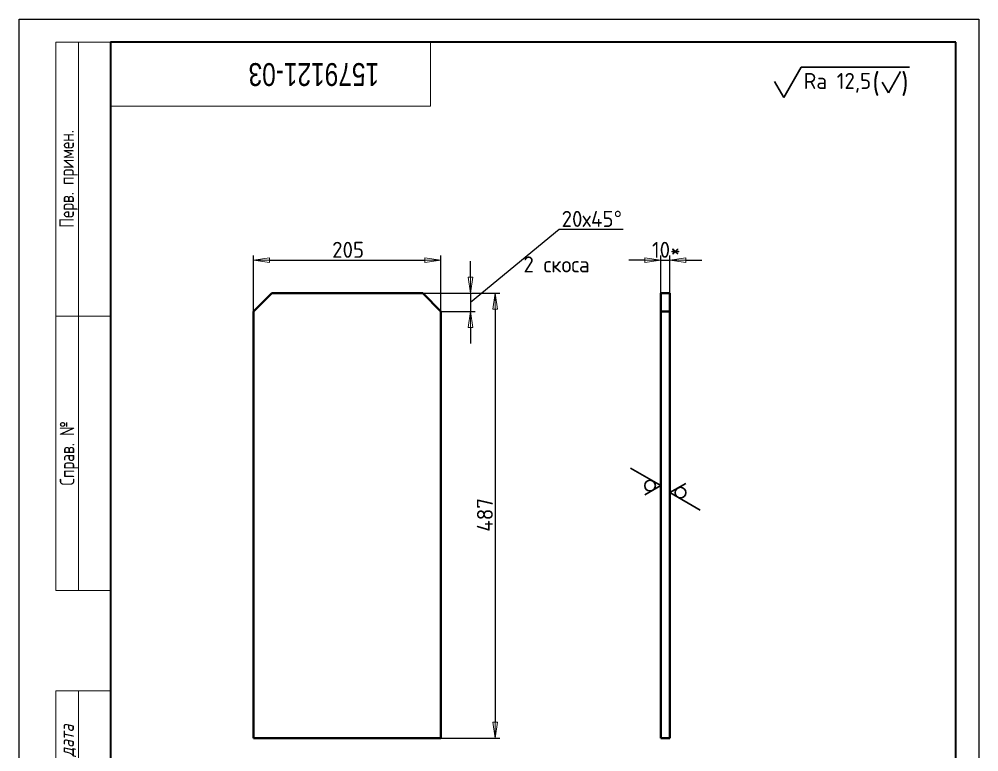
# Model space of a CAD drawing. Header units: millimetres. Extents: x 0 to 4252, y 0 to 1485.
# Drawn here: x 0 to 1050, y 683 to 1485 of the extents above; entities that cross this region are included whole.
import ezdxf
from ezdxf.enums import TextEntityAlignment as Align

# ---------------------------------------------------------------- set-up
doc = ezdxf.new("R2018")
doc.units = ezdxf.units.MM
doc.header["$LTSCALE"] = 5
for name, color, linetype, lineweight in [('Видимый контур (ГОСТ)', 4, 'Continuous', 40), ('Кромка (ГОСТ)', 7, 'Continuous', 35), ('Обозначение (ГОСТ)', 3, 'Continuous', 18), ('Размер (ГОСТ)', 3, 'Continuous', 15), ('Эскизная геометрия (ГОСТ)', 3, 'Continuous', 18)]:
    doc.layers.add(name, color=color, linetype=linetype, lineweight=lineweight)
doc.styles.add('Альтернативный текст (ГОСТ)', font='', dxfattribs={"width": 0.8})
doc.styles.add('Обычный текст (ГОСТ)', font='GOST Common.ttf')
doc.styles.add('Стиль текста110', font='GOST Common Italic.ttf', dxfattribs={"width": 0.8})
doc.styles.add('Стиль текста112', font='GOST Common Italic.ttf', dxfattribs={"width": 0.8})
doc.styles.get('Альтернативный текст (ГОСТ)').set_extended_font_data('Arial', italic=True)
doc.dimstyles.new('Обычный (ГОСТ)', dxfattribs={"dimscale": 5, "dimtxt": 3.5, "dimasz": 3.5, "dimexe": 1, "dimexo": 0, "dimgap": 0.5, "dimtad": 1, "dimrnd": 1e-08, "dimtxsty": 'Обычный текст (ГОСТ)', "dimblk": 'Filled-1', "dimcen": 0.09, "dimdle": 15, "dimclrd": 256, "dimclre": 256, "dimclrt": 256, "dimazin": 2, "dimtfac": 0.714286, "dimtdec": 3, "dimtmove": 0, "dimatfit": 3, "dimfxl": 1, "dimtolj": 1, "dimlwd": 25, "dimlwe": 25, "dimarcsym": 0})

# ---------------------------------------------------------------- blocks, each defined once
blk = doc.blocks.new('ГОСТ - Доп. графы 1')
at = {"layer": 'Эскизная геометрия (ГОСТ)'}
for p, q in [((-12, 0), (-12, 145)), ((-12, 145), (0, 145)), ((-7, 145), (-7, 0)), ((-12, 110), (-7, 110)), ((-7, 110), (0, 110)), ((-12, 85), (-7, 85)), ((-7, 85), (0, 85)), ((-12, 60), (-7, 60)), ((-7, 60), (0, 60)), ((-12, 25), (-7, 25)), ((-7, 25), (0, 25)), ((0, 0), (-12, 0))]:
    blk.add_line(p, q, dxfattribs=at)
at = {"layer": 'Обозначение (ГОСТ)', "char_height": 3.17, "attachment_point": 5, "rotation": 90, "style": 'Альтернативный текст (ГОСТ)'}
for s, insert, width in [('\\fGOST Common|b0|i1;\\H3.1700;Подп. и дата', (-9.37, 127.41), 34.7679), ('\\fGOST Common|b0|i1;\\H3.1700;Инв. № дубл.', (-8.95, 97.55), 24.8438), ('\\fGOST Common|b0|i1;\\H3.1700;Взам. инв. №', (-9.58, 72.53), 24.8669), ('\\fGOST Common|b0|i1;\\H3.1700;Подп. и дата', (-9.5, 42.47), 35.1486), ('\\fGOST Common|b0|i1;\\H3.1700;Инв. № подл.', (-9.5, 12.41), 24.9618)]:
    blk.add_mtext(s, dxfattribs=dict(at, insert=insert, width=width))
at = {"layer": 'Обозначение (ГОСТ)', "style": 'Стиль текста112', "width": 0.8}
for tag, p in [('Подп._и_дата_2', (-3.53, 127.51)), ('Инв._номер_дубликата', (-3.41, 97.47)), ('Взамен_инв._номера', (-3.46, 72.53)), ('Подп._и_дата_1', (-3.42, 42.35)), ('ИНВЕНТАРНЫЙ_НОМЕР', (-3.33, 12.68))]:
    blk.add_attdef(tag, text='', height=3.17, rotation=90, dxfattribs=at).set_placement(p, align=Align.MIDDLE_CENTER)
blk = doc.blocks.new('ГОСТ - Доп. графы 2')
at = {"layer": 'Эскизная геометрия (ГОСТ)'}
for p, q in [((-12, 0), (-12, 120)), ((-12, 120), (0, 120)), ((-7, 0), (-7, 120)), ((-12, 60), (0, 60)), ((0, 0), (-12, 0))]:
    blk.add_line(p, q, dxfattribs=at)
at = {"layer": 'Обозначение (ГОСТ)', "char_height": 3.17, "attachment_point": 5, "rotation": 90, "style": 'Альтернативный текст (ГОСТ)'}
for s, insert, width in [('\\fGOST Common|b0|i0;\\H3.1700;Перв. примен.', (-9.19, 90.05), 60.0143), ('\\fGOST Common|b0|i0;\\H3.1700;Справ. №', (-9.1, 30), 59.9357)]:
    blk.add_mtext(s, dxfattribs=dict(at, insert=insert, width=width))
at = {"layer": 'Обозначение (ГОСТ)', "style": 'Стиль текста112', "width": 0.8}
for tag, p in [('Первичная_применяемость', (-3.65, 90.03)), ('Справочный_номер', (-3.55, 30.02))]:
    blk.add_attdef(tag, text='', height=3.17, rotation=90, dxfattribs=at).set_placement(p, align=Align.MIDDLE_CENTER)
blk = doc.blocks.new('ГОСТ - Доп. графы 3')
at = {"layer": 'Эскизная геометрия (ГОСТ)'}
for p, q in [((0, 0), (70, 0)), ((70, 0), (70, -14)), ((70, -14), (0, -14))]:
    blk.add_line(p, q, dxfattribs=at)
at = {"layer": 'Обозначение (ГОСТ)', "style": 'Стиль текста110', "width": 0.8}
blk.add_attdef('ОБОЗНАЧЕНИЕ', text='', height=5, rotation=180, dxfattribs=at).set_placement((43.17, -4.53), align=Align.MIDDLE_CENTER)
blk = doc.blocks.new('Рамки ГОСТ_ граница 297x210')
at = {"layer": 'Кромка (ГОСТ)', "lineweight": 25}
for p, q in [((0, 0), (0, 297)), ((0, 297), (210, 297)), ((210, 297), (210, 0))]:
    blk.add_line(p, q, dxfattribs=at)
at = {"layer": 'Кромка (ГОСТ)'}
for p, q in [((205, 292), (20, 292)), ((20, 292), (20, 5)), ((205, 5), (205, 292))]:
    blk.add_line(p, q, dxfattribs=at)
blk = doc.blocks.new('Filled-1')
at = {"color": 0}
for p, q in [((0, 0), (-1, 0.143)), ((-1, 0.143), (-1, -0.143)), ((-1, 0), (0, 0)), ((-1, -0.143), (0, 0))]:
    blk.add_line(p, q, dxfattribs=at)
at = {"color": 0, "flags": 128}
blk.add_lwpolyline([(-1, -0.143), (0, 0), (-1, 0.143), (-1, -0.143)], dxfattribs=at)
at = {"color": 0}
blk.add_solid([(-1, -0.143), (0, 0), (-1, 0.143), (-1, -0.143)], dxfattribs=at)
blk = doc.blocks.new('*D10')
at = {"layer": 'Defpoints', "color": 0, "linetype": 'Continuous', "transparency": 16777216}
for p in [(461.5, 1221.4), (256.5, 1165.2), (461.5, 1165.2)]:
    blk.add_point(p, dxfattribs=at)
at = {"layer": 'Размер (ГОСТ)', "linetype": 'Continuous', "lineweight": 25, "transparency": 16777216}
for p, q in [((256.5, 1165.2), (256.5, 1226.4)), ((274, 1221.4), (444, 1221.4)), ((461.5, 1165.2), (461.5, 1226.4))]:
    blk.add_line(p, q, dxfattribs=at)
at = {"layer": 'Размер (ГОСТ)', "linetype": 'Continuous', "lineweight": 25, "transparency": 16777216, "xscale": 17.5, "yscale": 17.5, "zscale": 17.5, "rotation": 180}
blk.add_blockref('Filled-1', (256.5, 1221.4), dxfattribs=at)
at = {"layer": 'Размер (ГОСТ)', "linetype": 'Continuous', "lineweight": 25, "transparency": 16777216, "xscale": 17.5, "yscale": 17.5, "zscale": 17.5}
blk.add_blockref('Filled-1', (461.5, 1221.4), dxfattribs=at)
at = {"layer": 'Размер (ГОСТ)', "linetype": 'Continuous', "lineweight": 25, "transparency": 16777216, "insert": (342.4, 1241.4), "char_height": 17.5, "attachment_point": 1, "style": 'Обычный текст (ГОСТ)'}
blk.add_mtext('\\A1;205', dxfattribs=at)
blk = doc.blocks.new('*D11')
at = {"layer": 'Defpoints', "color": 0, "linetype": 'Continuous', "transparency": 16777216}
for p in [(441.5, 1185.2), (461.5, 698.2), (520.8, 698.2)]:
    blk.add_point(p, dxfattribs=at)
at = {"layer": 'Размер (ГОСТ)', "linetype": 'Continuous', "lineweight": 25, "transparency": 16777216}
for p, q in [((441.5, 1185.2), (525.8, 1185.2)), ((520.8, 1167.7), (520.8, 715.7)), ((461.5, 698.2), (525.8, 698.2))]:
    blk.add_line(p, q, dxfattribs=at)
at = {"layer": 'Размер (ГОСТ)', "linetype": 'Continuous', "lineweight": 25, "transparency": 16777216, "xscale": 17.5, "yscale": 17.5, "zscale": 17.5}
for p, rotation in [((520.8, 1185.2), 90), ((520.8, 698.2), 270)]:
    blk.add_blockref('Filled-1', p, dxfattribs=dict(at, rotation=rotation))
at = {"layer": 'Размер (ГОСТ)', "linetype": 'Continuous', "lineweight": 25, "transparency": 16777216, "insert": (500.8, 924.2), "char_height": 17.5, "attachment_point": 1, "rotation": 90, "style": 'Обычный текст (ГОСТ)'}
blk.add_mtext('\\A1;487', dxfattribs=at)
blk = doc.blocks.new('*D12')
at = {"layer": 'Defpoints', "color": 0, "linetype": 'Continuous', "transparency": 16777216}
for p in [(441.5, 1185.2), (461.5, 1165.2), (493.8, 1165.2)]:
    blk.add_point(p, dxfattribs=at)
at = {"layer": 'Размер (ГОСТ)', "linetype": 'Continuous', "lineweight": 25, "transparency": 16777216}
for p, q in [((493.8, 1175.2), (591, 1255.2)), ((591, 1255.2), (660.9, 1255.2)), ((493.8, 1202.7), (493.8, 1220.2)), ((441.5, 1185.2), (498.8, 1185.2)), ((493.8, 1185.2), (493.8, 1165.2)), ((493.8, 1185.2), (493.8, 1165.2)), ((461.5, 1165.2), (498.8, 1165.2)), ((493.8, 1147.7), (493.8, 1130.2))]:
    blk.add_line(p, q, dxfattribs=at)
at = {"layer": 'Размер (ГОСТ)', "linetype": 'Continuous', "lineweight": 25, "transparency": 16777216, "xscale": 17.5, "yscale": 17.5, "zscale": 17.5}
for p, rotation in [((493.8, 1185.2), 270), ((493.8, 1165.2), 90)]:
    blk.add_blockref('Filled-1', p, dxfattribs=dict(at, rotation=rotation))
at = {"layer": 'Размер (ГОСТ)', "linetype": 'Continuous', "lineweight": 25, "transparency": 16777216, "insert": (593.5, 1275.2), "char_height": 17.5, "attachment_point": 1, "style": 'Обычный текст (ГОСТ)'}
blk.add_mtext('\\A1;\\fGOST Common|b0|i0;\\H17.5000;20х45\\fAIGDT|b0|i0;\\H17.5000;~', dxfattribs=at)
blk = doc.blocks.new('Обозначение шероховатости_1')
at = {"layer": 'Эскизная геометрия (ГОСТ)', "lineweight": 30}
for p, q in [((0, 0), (1.097, 1.9)), ((-0.577, 1), (0, 0))]:
    blk.add_line(p, q, dxfattribs=at)
blk.add_circle((0, 0.667), 0.333, dxfattribs=at)
blk = doc.blocks.new('Обозначение шероховатости_2')
at = {"layer": 'Эскизная геометрия (ГОСТ)', "lineweight": 30}
for p, q in [((0, 0), (1.097, 1.9)), ((-0.577, 1), (0, 0))]:
    blk.add_line(p, q, dxfattribs=at)
blk.add_circle((0, 0.667), 0.333, dxfattribs=at)
blk = doc.blocks.new('*D13')
at = {"layer": 'Defpoints', "color": 0, "linetype": 'Continuous', "transparency": 16777216}
for p in [(712, 1221.4), (702, 1185.2), (712, 1185.2)]:
    blk.add_point(p, dxfattribs=at)
at = {"layer": 'Размер (ГОСТ)', "linetype": 'Continuous', "lineweight": 25, "transparency": 16777216}
for p, q in [((684.5, 1221.4), (667, 1221.4)), ((702, 1185.2), (702, 1226.4)), ((702, 1221.4), (712, 1221.4)), ((712, 1185.2), (712, 1226.4)), ((729.5, 1221.4), (747, 1221.4))]:
    blk.add_line(p, q, dxfattribs=at)
at = {"layer": 'Размер (ГОСТ)', "linetype": 'Continuous', "lineweight": 25, "transparency": 16777216, "xscale": 17.5, "yscale": 17.5, "zscale": 17.5}
blk.add_blockref('Filled-1', (702, 1221.4), dxfattribs=at)
at = {"layer": 'Размер (ГОСТ)', "linetype": 'Continuous', "lineweight": 25, "transparency": 16777216, "xscale": 17.5, "yscale": 17.5, "zscale": 17.5, "rotation": 180}
blk.add_blockref('Filled-1', (712, 1221.4), dxfattribs=at)
at = {"layer": 'Размер (ГОСТ)', "linetype": 'Continuous', "lineweight": 25, "transparency": 16777216, "insert": (692.4, 1241.4), "char_height": 17.5, "attachment_point": 1, "style": 'Обычный текст (ГОСТ)'}
blk.add_mtext('\\A1;\\fGOST Common|b0|i0;\\H17.5000;10*', dxfattribs=at)
blk = doc.blocks.new('Обозначение шероховатости_3')
at = {"layer": 'Эскизная геометрия (ГОСТ)', "lineweight": 30}
for p, q in [((0, 0), (1.097, 1.9)), ((1.097, 1.9), (7.864, 1.9)), ((6.543, 0.3), (7.313, 1.633)), ((-0.577, 1), (0, 0)), ((6.158, 0.967), (6.543, 0.3))]:
    blk.add_line(p, q, dxfattribs=at)
at = {"layer": 'Обозначение (ГОСТ)', "attachment_point": 7, "style": 'Обычный текст (ГОСТ)'}
for s, insert, char_height in [('\\A1;\\fGOST Common|b0|i0;\\H1.0000;Ra 12,5', (1.251, 0.3), 1), ('\\A1;\\fGOST Common|b0|i0;\\H1.3000;(', (5.543, 0.1), 1.3), ('\\A1;\\fGOST Common|b0|i0;\\H1.3000;)', (7.343, 0.1), 1.3)]:
    blk.add_mtext(s, dxfattribs=dict(at, insert=insert, char_height=char_height))

msp = doc.modelspace()

# ---------------------------------------------------------------- linework, layer by layer
at = {"layer": 'Видимый контур (ГОСТ)'}
for p, q in [((256.496, 1165.204), (276.496, 1185.204)), ((441.496, 1185.204), (276.496, 1185.204)), ((441.496, 1185.204), (461.496, 1165.204)), ((701.973, 1185.204), (701.973, 1165.204)), ((711.973, 1185.204), (701.973, 1185.204)), ((711.973, 1165.204), (711.973, 1185.204)), ((256.496, 1165.204), (256.496, 698.204)), ((461.496, 698.204), (461.496, 1165.204)), ((701.973, 1165.204), (711.973, 1165.204)), ((701.973, 698.204), (701.973, 1165.204)), ((711.973, 1165.204), (711.973, 698.204)), ((256.496, 698.204), (461.496, 698.204)), ((711.973, 698.204), (701.973, 698.204))]:
    msp.add_line(p, q, dxfattribs=at)

# ---------------------------------------------------------------- block references
for name, p, xscale, yscale, zscale in [('Рамки ГОСТ_ граница 297x210', (0, 0), 5, 5, 5), ('Обозначение шероховатости_3', (836.513, 1399.323), 17.49999970197678, 17.49999970197678, 17.49999970197678)]:
    msp.add_blockref(name, p, dxfattribs=dict(xscale=xscale, yscale=yscale, zscale=zscale))
ref = msp.add_blockref('ГОСТ - Доп. графы 2', (100, 860), dxfattribs=dict(xscale=5, yscale=5, zscale=5))
lines = msp.add_mtext('\\W0.8000;', dxfattribs={"layer": 'Обозначение (ГОСТ)', "insert": (82.244, 1010.083), "char_height": 15.85, "width": 299.03149, "attachment_point": 5, "rotation": 90, "style": 'Стиль текста112'})
ref.add_attrib('Справочный_номер', '', (82.244, 1010.083)).embed_mtext(lines)
lines = msp.add_mtext('\\W0.8000;', dxfattribs={"layer": 'Обозначение (ГОСТ)', "insert": (81.747, 1310.137), "char_height": 15.85, "width": 299.02241, "attachment_point": 5, "rotation": 90, "style": 'Стиль текста112'})
ref.add_attrib('Первичная_применяемость', '', (81.747, 1310.137)).embed_mtext(lines)
ref = msp.add_blockref('ГОСТ - Доп. графы 3', (100, 1460), dxfattribs=dict(xscale=5, yscale=5, zscale=5))
lines = msp.add_mtext('\\W0.80000;1579121-03', dxfattribs={"layer": 'Обозначение (ГОСТ)', "insert": (393.767, 1411.938), "char_height": 25, "width": 292.50542, "attachment_point": 1, "rotation": 180, "style": 'Обычный текст (ГОСТ)'})
ref.add_attrib('ОБОЗНАЧЕНИЕ', '', (393.767, 1411.938)).embed_mtext(lines)
at = {"xscale": 17.49999970197678, "yscale": 17.49999970197678, "zscale": 17.49999970197678}
for name, p, rotation in [('Обозначение шероховатости_1', (701.973, 974.598), 90), ('Обозначение шероховатости_2', (711.973, 966.963), 270)]:
    msp.add_blockref(name, p, dxfattribs=dict(at, rotation=rotation))
ref = msp.add_blockref('ГОСТ - Доп. графы 1', (100, 25), dxfattribs=dict(xscale=5, yscale=5, zscale=5))
lines = msp.add_mtext('\\W0.8000;', dxfattribs={"layer": 'Обозначение (ГОСТ)', "insert": (83.355, 88.415), "char_height": 15.85, "width": 124.45454, "attachment_point": 5, "rotation": 90, "style": 'Стиль текста112'})
ref.add_attrib('ИНВЕНТАРНЫЙ_НОМЕР', '', (83.355, 88.415)).embed_mtext(lines)
lines = msp.add_mtext('\\W0.8000;', dxfattribs={"layer": 'Обозначение (ГОСТ)', "insert": (82.888, 236.762), "char_height": 15.85, "width": 175.52249, "attachment_point": 5, "rotation": 90, "style": 'Стиль текста112'})
ref.add_attrib('Подп._и_дата_1', '', (82.888, 236.762)).embed_mtext(lines)
lines = msp.add_mtext('\\W0.8000;', dxfattribs={"layer": 'Обозначение (ГОСТ)', "insert": (82.701, 387.645), "char_height": 15.85, "width": 124.00153, "attachment_point": 5, "rotation": 90, "style": 'Стиль текста112'})
ref.add_attrib('Взамен_инв._номера', '', (82.701, 387.645)).embed_mtext(lines)
lines = msp.add_mtext('\\W0.8000;', dxfattribs={"layer": 'Обозначение (ГОСТ)', "insert": (82.969, 512.329), "char_height": 15.85, "width": 124.27133, "attachment_point": 5, "rotation": 90, "style": 'Стиль текста112'})
ref.add_attrib('Инв._номер_дубликата', '', (82.969, 512.329)).embed_mtext(lines)
lines = msp.add_mtext('\\W0.8000;', dxfattribs={"layer": 'Обозначение (ГОСТ)', "insert": (82.34, 662.554), "char_height": 15.85, "width": 175.52249, "attachment_point": 5, "rotation": 90, "style": 'Стиль текста112'})
ref.add_attrib('Подп._и_дата_2', '', (82.34, 662.554)).embed_mtext(lines)

# ---------------------------------------------------------------- texts
at = {"layer": 'Обозначение (ГОСТ)', "insert": (551.699, 1225.424), "char_height": 17.5, "width": 77.76644, "attachment_point": 1, "style": 'Обычный текст (ГОСТ)'}
msp.add_mtext('{\\fGOST Common|b0|i0;2 скоса}', dxfattribs=at)

# ---------------------------------------------------------------- dimensions: what is measured, and where the dimension line sits
at = {"layer": 'Размер (ГОСТ)', "linetype": 'Continuous', "lineweight": 25}
for base, p1, p2, angle, text, override, picture, middle in [((493.818, 1165.204), (441.496, 1185.204), (461.496, 1165.204), 90, '\\fGOST Common|b0|i0;\\H17.5000;<>х45\\fAIGDT|b0|i0;\\H17.5000;~', {"dimgap": 0.5, "dimtih": 1, "dimtoh": 1, "dimdec": 2, "dimtol": 0, "dimlim": 0, "dimtp": 0, "dimtm": 0, "dimtdec": 3, "dimtofl": 1, "dimtmove": 1, "dimatfit": 1}, '*D12', (593.517, 1255.169)), ((711.973, 1221.42), (701.973, 1185.204), (711.973, 1185.204), 180, '\\fGOST Common|b0|i0;\\H17.5000;<>*', {"dimgap": 0.5, "dimdec": 2, "dimtol": 0, "dimlim": 0, "dimtp": 0, "dimtm": 0, "dimtdec": 3, "dimtofl": 1, "dimatfit": 1}, '*D13', (706.973, 1221.42))]:
    dim = msp.add_linear_dim(base=base, p1=p1, p2=p2, angle=angle, text=text, dimstyle='Обычный (ГОСТ)', override=override, dxfattribs=at)
    dim.commit()
    dim.dimension.update_dxf_attribs({"geometry": picture, "text_midpoint": middle, "dimtype": 160})
for base, p1, p2, angle, picture, middle in [((461.496, 1221.42), (256.496, 1165.204), (461.496, 1165.204), 180, '*D10', (358.996, 1221.42)), ((520.835, 698.204), (441.496, 1185.204), (461.496, 698.204), 90, '*D11', (520.835, 941.704))]:
    dim = msp.add_linear_dim(base=base, p1=p1, p2=p2, angle=angle, dimstyle='Обычный (ГОСТ)', override={"dimgap": 0.5, "dimdec": 2, "dimtol": 0, "dimlim": 0, "dimtp": 0, "dimtm": 0, "dimtdec": 3, "dimtofl": 0, "dimatfit": 1}, dxfattribs=at)
    dim.commit()
    dim.dimension.update_dxf_attribs({"geometry": picture, "text_midpoint": middle, "dimtype": 160})

doc.saveas('drawing.dxf')
